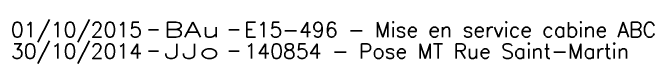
# Model space of a CAD drawing. Header units: millimetres. Extents: x 184004 to 185003, y 127000 to 127739.
# Drawn here: x 184511.44 to 184543.49, y 127014.33 to 127016.55 of the extents above; entities that cross this region are included whole.
import ezdxf
from ezdxf.enums import TextEntityAlignment as Align

# ---------------------------------------------------------------- set-up
doc = ezdxf.new("R2010")
doc.units = ezdxf.units.MM
doc.layers.get('0').update_dxf_attribs({"linetype": 'CONTINUOUS'})
doc.layers.add('M_910', color=7, linetype='CONTINUOUS', plot=False)
doc.styles.get("Standard").update_dxf_attribs({"font": 'romans.shx', "width": 0.85})

# ---------------------------------------------------------------- blocks, each defined once
blk = doc.blocks.new('GIS_MODF')
at = {"color": 0, "linetype": 'Continuous', "flags": 128}
for points in [[(-2.257, -0.012), (-1.757, -0.012)], [(1.758, -0.012), (2.258, -0.012)]]:
    blk.add_lwpolyline(points, dxfattribs=at)
at = {"color": 0, "linetype": 'Continuous'}
blk.add_attdef('DATE', text='', height=0.75, dxfattribs=at).set_placement((-2.583, -0.387), align=Align.RIGHT)
at = {"color": 0, "linetype": 'Continuous', "width": 3.590909}
blk.add_attdef('USER', text='', height=0.75, dxfattribs=at).set_placement((-1.516, -0.387), (1.306, -0.387), align=Align.FIT)
at = {"color": 0, "linetype": 'Continuous'}
blk.add_attdef('DESC', (2.528, -0.387), '', height=0.75, dxfattribs=at)

msp = doc.modelspace()

# ---------------------------------------------------------------- block references
at = {"layer": 'M_910'}
ref = msp.add_blockref('GIS_MODF', (184520.486, 127016.046), dxfattribs=at)
ref.add_attrib('DATE', '01/10/2015', dxfattribs={"layer": '0', "color": 0, "linetype": 'Continuous', "height": 0.75}).set_placement((184517.903, 127015.659), align=Align.RIGHT)
ref.add_attrib('USER', 'BAu', dxfattribs={"layer": '0', "color": 0, "linetype": 'Continuous', "height": 0.75, "width": 1.462963}).set_placement((184518.97, 127015.659), (184521.792, 127015.659), align=Align.FIT)
ref.add_attrib('DESC', 'E15-496 - Mise en service cabine ABC', (184523.014, 127015.659), dxfattribs={"layer": '0', "color": 0, "linetype": 'Continuous', "height": 0.75})
ref = msp.add_blockref('GIS_MODF', (184520.486, 127014.969), dxfattribs=at)
ref.add_attrib('DATE', '30/10/2014', dxfattribs={"layer": '0', "color": 0, "linetype": 'Continuous', "height": 0.75}).set_placement((184517.903, 127014.582), align=Align.RIGHT)
ref.add_attrib('USER', 'JJo', dxfattribs={"layer": '0', "color": 0, "linetype": 'Continuous', "height": 0.75, "width": 1.645833}).set_placement((184518.97, 127014.582), (184521.792, 127014.582), align=Align.FIT)
ref.add_attrib('DESC', '140854 - Pose MT Rue Saint-Martin', (184523.014, 127014.582), dxfattribs={"layer": '0', "color": 0, "linetype": 'Continuous', "height": 0.75})

doc.saveas('drawing.dxf')
